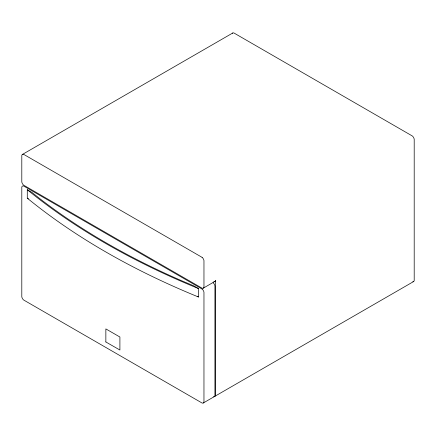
<?xml version="1.0" encoding="UTF-8"?>
<svg xmlns="http://www.w3.org/2000/svg" width="436" height="436" viewBox="0 0 436 436"><rect width="100%" height="100%" fill="white"/><g stroke="black" fill="none" stroke-linecap="round" stroke-linejoin="round"><path stroke-width="0.65" d="M22.454 154.409L232.699 33.032M105.801 341.944L119.905 350.021L119.905 337.017L105.855 328.908L105.855 341.911M203.301 288.131L215.003 281.378M203.301 402.968L214.272 396.635M215.003 396.215L413.546 281.591M198.473 297.003A713.618 412.004 0 0 1 27.283 198.167L27.283 189.725L31.986 192.434L40.041 198.827A712.582 411.404 0 0 0 182.706 281.193L193.775 285.847L198.473 288.561L198.473 297.003L197.301 296.327M27.283 198.167L28.46 198.843M198.473 288.561A713.618 412.004 0 0 1 27.283 189.725M232.404 33.267A3.488 2.017 60 0 1 233.87 32.951L412.374 136.01A3.488 2.017 60 0 1 414.2 139.177L414.2 280.615A3.488 2.017 60 0 1 412.799 281.749M213.1 282.724A3.488 2.017 60 0 1 214.926 285.891L214.926 395.659A3.488 2.017 60 0 1 213.531 396.798M213.831 281.454A3.488 2.017 60 0 0 215.662 280.403L215.662 395.239A3.488 2.017 60 0 1 214.261 396.373M202.13 257.387L23.626 154.333A3.488 2.017 60 0 0 21.8 155.385L21.8 181.986A3.488 2.017 60 0 0 23.626 185.153L202.13 288.212A3.488 2.017 60 0 0 203.961 287.155L203.961 260.554A3.488 2.017 60 0 0 202.13 257.387M202.13 289.057L23.626 185.998A3.488 2.017 60 0 0 21.8 187.055L21.8 296.823A3.488 2.017 60 0 0 23.626 299.99L202.13 403.049A3.488 2.017 60 0 0 203.961 401.992L203.961 292.224A3.488 2.017 60 0 0 202.13 289.057"/></g></svg>
